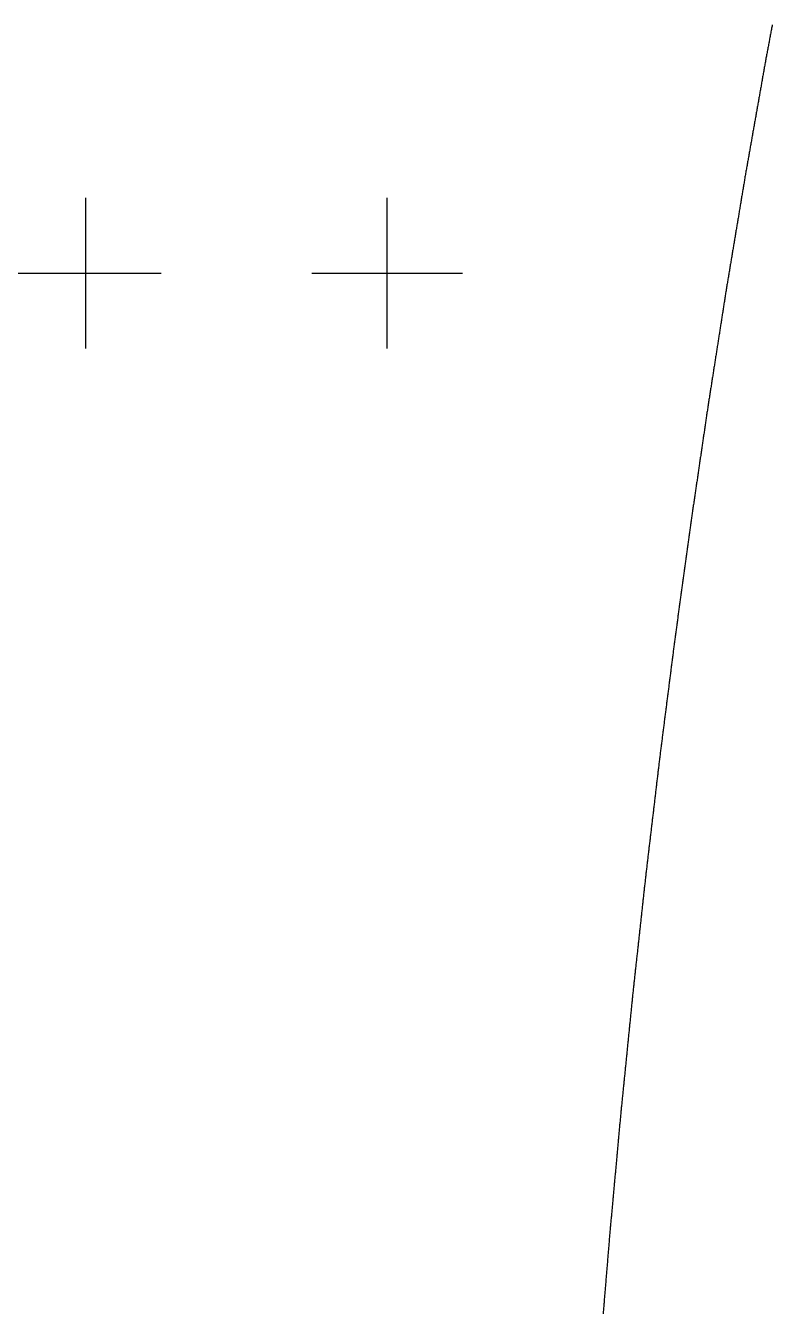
# Model space of a CAD drawing. Extents: x 2 to 292, y 1 to 254.
# Drawn here: x 16.42 to 26.33, y 35.19 to 52.29 of the extents above; entities that cross this region are included whole.
import ezdxf

# ---------------------------------------------------------------- set-up
doc = ezdxf.new("R2010")
doc.units = 0
doc.header["$PDMODE"] = 2
doc.header["$PDSIZE"] = 1
doc.layers.get('0').update_dxf_attribs({"linetype": 'CONTINUOUS'})
doc.layers.add('DRILLING', color=3, linetype='CONTINUOUS')

# ---------------------------------------------------------------- blocks, each defined once
blk = doc.blocks.new('*U95')
at = {"layer": 'DRILLING'}
blk.add_point((0, 0), dxfattribs=at)
blk = doc.blocks.new('*U96')
at = {"layer": 'DRILLING', "color": 0, "linetype": 'BYBLOCK'}
for p in [(0, 0), (4, 0), (8, 0)]:
    blk.add_blockref('*U95', p, dxfattribs=at)

msp = doc.modelspace()

# ---------------------------------------------------------------- linework, layer by layer
msp.add_polyline3d([(26.3302, 52.3001, 0), (26.3273, 52.2848, 0), (26.3244, 52.2695, 0), (26.3216, 52.2541, 0), (26.3187, 52.2388, 0), (26.3158, 52.2235, 0), (26.313, 52.2082, 0), (26.3101, 52.1928, 0), (26.3072, 52.1775, 0), (26.3044, 52.1622, 0), (26.3015, 52.1468, 0), (26.2986, 52.1315, 0), (26.2958, 52.1162, 0), (26.2929, 52.1009, 0), (26.29, 52.0855, 0), (26.2872, 52.0702, 0), (26.2843, 52.0549, 0), (26.2814, 52.0396, 0), (26.2786, 52.0242, 0), (26.2757, 52.0089, 0), (26.2728, 51.9936, 0), (26.27, 51.9783, 0), (26.2671, 51.9629, 0), (26.2643, 51.9476, 0), (26.2614, 51.9323, 0), (26.2585, 51.917, 0), (26.2557, 51.9016, 0), (26.2528, 51.8863, 0), (26.2499, 51.871, 0), (26.2471, 51.8557, 0), (26.2442, 51.8403, 0), (26.2413, 51.825, 0), (26.2385, 51.8097, 0), (26.2357, 51.7943, 0), (26.233, 51.7788, 0), (26.2302, 51.7634, 0), (26.2275, 51.7479, 0), (26.2248, 51.7325, 0), (26.222, 51.717, 0), (26.2193, 51.7016, 0), (26.2166, 51.6861, 0), (26.2139, 51.6707, 0), (26.2111, 51.6552, 0), (26.2084, 51.6398, 0), (26.2057, 51.6243, 0), (26.2029, 51.6089, 0), (26.2002, 51.5934, 0), (26.1975, 51.578, 0), (26.1947, 51.5625, 0), (26.192, 51.5471, 0), (26.1893, 51.5316, 0), (26.1865, 51.5162, 0), (26.1838, 51.5007, 0), (26.1811, 51.4853, 0), (26.1784, 51.4698, 0), (26.1756, 51.4544, 0), (26.1729, 51.4389, 0), (26.1702, 51.4235, 0), (26.1674, 51.408, 0), (26.1647, 51.3926, 0), (26.162, 51.3771, 0), (26.1592, 51.3617, 0), (26.1565, 51.3462, 0), (26.1538, 51.3308, 0), (26.151, 51.3153, 0), (26.1483, 51.2999, 0), (26.1456, 51.2844, 0), (26.1429, 51.269, 0), (26.1401, 51.2535, 0), (26.1374, 51.2381, 0), (26.1347, 51.2226, 0), (26.1319, 51.2072, 0), (26.1292, 51.1917, 0), (26.1265, 51.1763, 0), (26.1237, 51.1608, 0), (26.121, 51.1454, 0), (26.1183, 51.13, 0), (26.1155, 51.1145, 0), (26.1128, 51.0991, 0), (26.1101, 51.0836, 0), (26.1073, 51.0682, 0), (26.1046, 51.0527, 0), (26.1019, 51.0373, 0), (26.0992, 51.0218, 0), (26.0964, 51.0064, 0), (26.0937, 50.9909, 0), (26.091, 50.9755, 0), (26.0882, 50.96, 0), (26.0855, 50.9446, 0), (26.0828, 50.9291, 0), (26.08, 50.9137, 0), (26.0773, 50.8982, 0), (26.0746, 50.8828, 0), (26.0718, 50.8673, 0), (26.0691, 50.8519, 0), (26.0664, 50.8364, 0), (26.0637, 50.821, 0), (26.0609, 50.8055, 0), (26.0582, 50.7901, 0), (26.0555, 50.7746, 0), (26.0527, 50.7592, 0), (26.05, 50.7437, 0), (26.0473, 50.7283, 0), (26.0445, 50.7128, 0), (26.0418, 50.6974, 0), (26.0391, 50.6819, 0), (26.0363, 50.6665, 0), (26.0336, 50.651, 0), (26.0309, 50.6356, 0), (26.0282, 50.6201, 0), (26.0254, 50.6047, 0), (26.0227, 50.5892, 0), (26.02, 50.5738, 0), (26.0172, 50.5583, 0), (26.0145, 50.5429, 0), (26.0118, 50.5274, 0), (26.009, 50.512, 0), (26.0063, 50.4965, 0), (26.0036, 50.4811, 0), (26.0008, 50.4656, 0), (25.9981, 50.4502, 0), (25.9954, 50.4347, 0), (25.9926, 50.4193, 0), (25.9899, 50.4038, 0), (25.9872, 50.3884, 0), (25.9845, 50.3729, 0), (25.9817, 50.3575, 0), (25.979, 50.342, 0), (25.9763, 50.3266, 0), (25.9735, 50.3111, 0), (25.9709, 50.2956, 0), (25.9683, 50.2801, 0), (25.9657, 50.2645, 0), (25.9631, 50.2489, 0), (25.9605, 50.2334, 0), (25.9579, 50.2178, 0), (25.9553, 50.2022, 0), (25.9527, 50.1866, 0), (25.9501, 50.1711, 0), (25.9475, 50.1555, 0), (25.9449, 50.1399, 0), (25.9423, 50.1243, 0), (25.9397, 50.1088, 0), (25.9371, 50.0932, 0), (25.9345, 50.0776, 0), (25.9319, 50.062, 0), (25.9293, 50.0465, 0), (25.9267, 50.0309, 0), (25.9241, 50.0153, 0), (25.9215, 49.9998, 0), (25.9189, 49.9842, 0), (25.9163, 49.9686, 0), (25.9137, 49.953, 0), (25.9111, 49.9375, 0), (25.9085, 49.9219, 0), (25.9059, 49.9063, 0), (25.9033, 49.8907, 0), (25.9007, 49.8752, 0), (25.8981, 49.8596, 0), (25.8956, 49.844, 0), (25.893, 49.8285, 0), (25.8904, 49.8129, 0), (25.8878, 49.7973, 0), (25.8852, 49.7817, 0), (25.8826, 49.7662, 0), (25.88, 49.7506, 0), (25.8774, 49.735, 0), (25.8748, 49.7194, 0), (25.8722, 49.7039, 0), (25.8696, 49.6883, 0), (25.867, 49.6727, 0), (25.8644, 49.6571, 0), (25.8618, 49.6416, 0), (25.8592, 49.626, 0), (25.8566, 49.6104, 0), (25.854, 49.5949, 0), (25.8514, 49.5793, 0), (25.8488, 49.5637, 0), (25.8462, 49.5481, 0), (25.8436, 49.5326, 0), (25.841, 49.517, 0), (25.8384, 49.5014, 0), (25.8358, 49.4858, 0), (25.8332, 49.4703, 0), (25.8306, 49.4547, 0), (25.828, 49.4391, 0), (25.8254, 49.4236, 0), (25.8229, 49.408, 0), (25.8203, 49.3924, 0), (25.8177, 49.3768, 0), (25.8151, 49.3613, 0), (25.8125, 49.3457, 0), (25.8099, 49.3301, 0), (25.8073, 49.3145, 0), (25.8047, 49.299, 0), (25.8021, 49.2834, 0), (25.7995, 49.2678, 0), (25.7969, 49.2522, 0), (25.7943, 49.2367, 0), (25.7917, 49.2211, 0), (25.7891, 49.2055, 0), (25.7865, 49.19, 0), (25.7839, 49.1744, 0), (25.7813, 49.1588, 0), (25.7787, 49.1432, 0), (25.7761, 49.1277, 0), (25.7735, 49.1121, 0), (25.7709, 49.0965, 0), (25.7683, 49.0809, 0), (25.7657, 49.0654, 0), (25.7631, 49.0498, 0), (25.7605, 49.0342, 0), (25.7579, 49.0187, 0), (25.7553, 49.0031, 0), (25.7527, 48.9875, 0), (25.7501, 48.9719, 0), (25.7476, 48.9564, 0), (25.745, 48.9408, 0), (25.7424, 48.9252, 0), (25.7398, 48.9096, 0), (25.7372, 48.8941, 0), (25.7346, 48.8785, 0), (25.732, 48.8629, 0), (25.7294, 48.8473, 0), (25.7268, 48.8318, 0), (25.7242, 48.8162, 0), (25.7216, 48.8006, 0), (25.719, 48.7851, 0), (25.7165, 48.7694, 0), (25.7141, 48.7537, 0), (25.7116, 48.738, 0), (25.7091, 48.7223, 0), (25.7067, 48.7066, 0), (25.7042, 48.6909, 0), (25.7018, 48.6752, 0), (25.6993, 48.6595, 0), (25.6968, 48.6438, 0), (25.6944, 48.6281, 0), (25.6919, 48.6124, 0), (25.6894, 48.5967, 0), (25.687, 48.581, 0), (25.6845, 48.5653, 0), (25.6821, 48.5496, 0), (25.6796, 48.5339, 0), (25.6771, 48.5182, 0), (25.6747, 48.5025, 0), (25.6722, 48.4868, 0), (25.6698, 48.4711, 0), (25.6673, 48.4554, 0), (25.6648, 48.4397, 0), (25.6624, 48.424, 0), (25.6599, 48.4083, 0), (25.6574, 48.3926, 0), (25.655, 48.3769, 0), (25.6525, 48.3612, 0), (25.6501, 48.3455, 0), (25.6476, 48.3298, 0), (25.6451, 48.3141, 0), (25.6427, 48.2984, 0), (25.6402, 48.2827, 0), (25.6377, 48.2671, 0), (25.6353, 48.2514, 0), (25.6328, 48.2357, 0), (25.6304, 48.22, 0), (25.6279, 48.2043, 0), (25.6254, 48.1886, 0), (25.623, 48.1729, 0), (25.6205, 48.1572, 0), (25.6181, 48.1415, 0), (25.6156, 48.1258, 0), (25.6131, 48.1101, 0), (25.6107, 48.0944, 0), (25.6082, 48.0787, 0), (25.6057, 48.063, 0), (25.6033, 48.0473, 0), (25.6008, 48.0316, 0), (25.5984, 48.0159, 0), (25.5959, 48.0002, 0), (25.5934, 47.9845, 0), (25.591, 47.9688, 0), (25.5885, 47.9531, 0), (25.586, 47.9374, 0), (25.5836, 47.9217, 0), (25.5811, 47.906, 0), (25.5787, 47.8903, 0), (25.5762, 47.8746, 0), (25.5737, 47.8589, 0), (25.5713, 47.8432, 0), (25.5688, 47.8275, 0), (25.5664, 47.8118, 0), (25.5639, 47.7961, 0), (25.5614, 47.7804, 0), (25.559, 47.7647, 0), (25.5565, 47.7491, 0), (25.554, 47.7334, 0), (25.5516, 47.7177, 0), (25.5491, 47.702, 0), (25.5467, 47.6863, 0), (25.5442, 47.6706, 0), (25.5417, 47.6549, 0), (25.5393, 47.6392, 0), (25.5368, 47.6235, 0), (25.5343, 47.6078, 0), (25.5319, 47.5921, 0), (25.5294, 47.5764, 0), (25.527, 47.5607, 0), (25.5245, 47.545, 0), (25.522, 47.5293, 0), (25.5196, 47.5136, 0), (25.5171, 47.4979, 0), (25.5147, 47.4822, 0), (25.5122, 47.4665, 0), (25.5097, 47.4508, 0), (25.5073, 47.4351, 0), (25.5048, 47.4194, 0), (25.5023, 47.4037, 0), (25.4999, 47.388, 0), (25.4974, 47.3723, 0), (25.495, 47.3566, 0), (25.4925, 47.3409, 0), (25.49, 47.3252, 0), (25.4876, 47.3095, 0), (25.4851, 47.2938, 0), (25.4826, 47.2781, 0), (25.4802, 47.2624, 0), (25.4778, 47.2467, 0), (25.4755, 47.2308, 0), (25.4732, 47.215, 0), (25.4708, 47.1992, 0), (25.4685, 47.1834, 0), (25.4662, 47.1676, 0), (25.4638, 47.1517, 0), (25.4615, 47.1359, 0), (25.4592, 47.1201, 0), (25.4569, 47.1043, 0), (25.4545, 47.0885, 0), (25.4522, 47.0726, 0), (25.4499, 47.0568, 0), (25.4476, 47.041, 0), (25.4452, 47.0252, 0), (25.4429, 47.0094, 0), (25.4406, 46.9935, 0), (25.4383, 46.9777, 0), (25.4359, 46.9619, 0), (25.4336, 46.9461, 0), (25.4313, 46.9302, 0), (25.4289, 46.9144, 0), (25.4266, 46.8986, 0), (25.4243, 46.8828, 0), (25.422, 46.867, 0), (25.4196, 46.8511, 0), (25.4173, 46.8353, 0), (25.415, 46.8195, 0), (25.4127, 46.8037, 0), (25.4103, 46.7879, 0), (25.408, 46.772, 0), (25.4057, 46.7562, 0), (25.4033, 46.7404, 0), (25.401, 46.7246, 0), (25.3987, 46.7088, 0), (25.3964, 46.6929, 0), (25.394, 46.6771, 0), (25.3917, 46.6613, 0), (25.3894, 46.6455, 0), (25.3871, 46.6296, 0), (25.3847, 46.6138, 0), (25.3824, 46.598, 0), (25.3801, 46.5822, 0), (25.3777, 46.5664, 0), (25.3754, 46.5505, 0), (25.3731, 46.5347, 0), (25.3708, 46.5189, 0), (25.3684, 46.5031, 0), (25.3661, 46.4873, 0), (25.3638, 46.4714, 0), (25.3615, 46.4556, 0), (25.3591, 46.4398, 0), (25.3568, 46.424, 0), (25.3545, 46.4082, 0), (25.3521, 46.3923, 0), (25.3498, 46.3765, 0), (25.3475, 46.3607, 0), (25.3452, 46.3449, 0), (25.3428, 46.3291, 0), (25.3405, 46.3132, 0), (25.3382, 46.2974, 0), (25.3359, 46.2816, 0), (25.3335, 46.2658, 0), (25.3312, 46.2499, 0), (25.3289, 46.2341, 0), (25.3266, 46.2183, 0), (25.3242, 46.2025, 0), (25.3219, 46.1867, 0), (25.3196, 46.1708, 0), (25.3172, 46.155, 0), (25.3149, 46.1392, 0), (25.3126, 46.1234, 0), (25.3103, 46.1076, 0), (25.3079, 46.0917, 0), (25.3056, 46.0759, 0), (25.3033, 46.0601, 0), (25.301, 46.0443, 0), (25.2986, 46.0285, 0), (25.2963, 46.0126, 0), (25.294, 45.9968, 0), (25.2916, 45.981, 0), (25.2893, 45.9652, 0), (25.287, 45.9493, 0), (25.2847, 45.9335, 0), (25.2823, 45.9177, 0), (25.28, 45.9019, 0), (25.2777, 45.8861, 0), (25.2754, 45.8702, 0), (25.273, 45.8544, 0), (25.2707, 45.8386, 0), (25.2684, 45.8228, 0), (25.266, 45.807, 0), (25.2637, 45.7911, 0), (25.2614, 45.7753, 0), (25.2591, 45.7595, 0), (25.2567, 45.7437, 0), (25.2544, 45.7279, 0), (25.2521, 45.712, 0), (25.2499, 45.6961, 0), (25.2477, 45.6801, 0), (25.2455, 45.6642, 0), (25.2433, 45.6482, 0), (25.2412, 45.6323, 0), (25.239, 45.6163, 0), (25.2368, 45.6004, 0), (25.2346, 45.5844, 0), (25.2324, 45.5685, 0), (25.2302, 45.5525, 0), (25.228, 45.5366, 0), (25.2258, 45.5207, 0), (25.2236, 45.5047, 0), (25.2214, 45.4888, 0), (25.2192, 45.4728, 0), (25.217, 45.4569, 0), (25.2149, 45.4409, 0), (25.2127, 45.425, 0), (25.2105, 45.409, 0), (25.2083, 45.3931, 0), (25.2061, 45.3772, 0), (25.2039, 45.3612, 0), (25.2017, 45.3453, 0), (25.1995, 45.3293, 0), (25.1973, 45.3134, 0), (25.1951, 45.2974, 0), (25.1929, 45.2815, 0), (25.1907, 45.2655, 0), (25.1885, 45.2496, 0), (25.1864, 45.2336, 0), (25.1842, 45.2177, 0), (25.182, 45.2018, 0), (25.1798, 45.1858, 0), (25.1776, 45.1699, 0), (25.1754, 45.1539, 0), (25.1732, 45.138, 0), (25.171, 45.122, 0), (25.1688, 45.1061, 0), (25.1666, 45.0901, 0), (25.1644, 45.0742, 0), (25.1622, 45.0583, 0), (25.1601, 45.0423, 0), (25.1579, 45.0264, 0), (25.1557, 45.0104, 0), (25.1535, 44.9945, 0), (25.1513, 44.9785, 0), (25.1491, 44.9626, 0), (25.1469, 44.9466, 0), (25.1447, 44.9307, 0), (25.1425, 44.9147, 0), (25.1403, 44.8988, 0), (25.1381, 44.8829, 0), (25.1359, 44.8669, 0), (25.1337, 44.851, 0), (25.1316, 44.835, 0), (25.1294, 44.8191, 0), (25.1272, 44.8031, 0), (25.125, 44.7872, 0), (25.1228, 44.7712, 0), (25.1206, 44.7553, 0), (25.1184, 44.7394, 0), (25.1162, 44.7234, 0), (25.114, 44.7075, 0), (25.1118, 44.6915, 0), (25.1096, 44.6756, 0), (25.1074, 44.6596, 0), (25.1052, 44.6437, 0), (25.1031, 44.6277, 0), (25.1009, 44.6118, 0), (25.0987, 44.5958, 0), (25.0965, 44.5799, 0), (25.0943, 44.564, 0), (25.0921, 44.548, 0), (25.0899, 44.5321, 0), (25.0877, 44.5161, 0), (25.0855, 44.5002, 0), (25.0833, 44.4842, 0), (25.0811, 44.4683, 0), (25.0789, 44.4523, 0), (25.0768, 44.4364, 0), (25.0746, 44.4204, 0), (25.0724, 44.4045, 0), (25.0702, 44.3886, 0), (25.068, 44.3726, 0), (25.0658, 44.3567, 0), (25.0636, 44.3407, 0), (25.0614, 44.3248, 0), (25.0592, 44.3088, 0), (25.057, 44.2929, 0), (25.0548, 44.2769, 0), (25.0526, 44.261, 0), (25.0504, 44.2451, 0), (25.0483, 44.2291, 0), (25.0461, 44.2132, 0), (25.0439, 44.1972, 0), (25.0417, 44.1813, 0), (25.0395, 44.1653, 0), (25.0374, 44.1493, 0), (25.0354, 44.1332, 0), (25.0333, 44.1171, 0), (25.0312, 44.1011, 0), (25.0292, 44.085, 0), (25.0271, 44.0689, 0), (25.0251, 44.0529, 0), (25.023, 44.0368, 0), (25.021, 44.0207, 0), (25.0189, 44.0047, 0), (25.0168, 43.9886, 0), (25.0148, 43.9725, 0), (25.0127, 43.9564, 0), (25.0107, 43.9404, 0), (25.0086, 43.9243, 0), (25.0066, 43.9082, 0), (25.0045, 43.8922, 0), (25.0024, 43.8761, 0), (25.0004, 43.86, 0), (24.9983, 43.844, 0), (24.9963, 43.8279, 0), (24.9942, 43.8118, 0), (24.9922, 43.7958, 0), (24.9901, 43.7797, 0), (24.988, 43.7636, 0), (24.986, 43.7475, 0), (24.9839, 43.7315, 0), (24.9819, 43.7154, 0), (24.9798, 43.6993, 0), (24.9778, 43.6833, 0), (24.9757, 43.6672, 0), (24.9736, 43.6511, 0), (24.9716, 43.6351, 0), (24.9695, 43.619, 0), (24.9675, 43.6029, 0), (24.9654, 43.5869, 0), (24.9634, 43.5708, 0), (24.9613, 43.5547, 0), (24.9593, 43.5386, 0), (24.9572, 43.5226, 0), (24.9551, 43.5065, 0), (24.9531, 43.4904, 0), (24.951, 43.4744, 0), (24.949, 43.4583, 0), (24.9469, 43.4422, 0), (24.9449, 43.4262, 0), (24.9428, 43.4101, 0), (24.9407, 43.394, 0), (24.9387, 43.378, 0), (24.9366, 43.3619, 0), (24.9346, 43.3458, 0), (24.9325, 43.3297, 0), (24.9305, 43.3137, 0), (24.9284, 43.2976, 0), (24.9263, 43.2815, 0), (24.9243, 43.2655, 0), (24.9222, 43.2494, 0), (24.9202, 43.2333, 0), (24.9181, 43.2173, 0), (24.9161, 43.2012, 0), (24.914, 43.1851, 0), (24.9119, 43.1691, 0), (24.9099, 43.153, 0), (24.9078, 43.1369, 0), (24.9058, 43.1208, 0), (24.9037, 43.1048, 0), (24.9017, 43.0887, 0), (24.8996, 43.0726, 0), (24.8975, 43.0566, 0), (24.8955, 43.0405, 0), (24.8934, 43.0244, 0), (24.8914, 43.0084, 0), (24.8893, 42.9923, 0), (24.8873, 42.9762, 0), (24.8852, 42.9602, 0), (24.8831, 42.9441, 0), (24.8811, 42.928, 0), (24.879, 42.9119, 0), (24.877, 42.8959, 0), (24.8749, 42.8798, 0), (24.8729, 42.8637, 0), (24.8708, 42.8477, 0), (24.8687, 42.8316, 0), (24.8667, 42.8155, 0), (24.8646, 42.7995, 0), (24.8626, 42.7834, 0), (24.8605, 42.7673, 0), (24.8585, 42.7513, 0), (24.8564, 42.7352, 0), (24.8543, 42.7191, 0), (24.8523, 42.703, 0), (24.8502, 42.687, 0), (24.8482, 42.6709, 0), (24.8461, 42.6548, 0), (24.8441, 42.6388, 0), (24.842, 42.6227, 0), (24.84, 42.6066, 0), (24.838, 42.5905, 0), (24.836, 42.5743, 0), (24.8341, 42.5581, 0), (24.8322, 42.5419, 0), (24.8303, 42.5257, 0), (24.8284, 42.5095, 0), (24.8264, 42.4933, 0), (24.8245, 42.4771, 0), (24.8226, 42.461, 0), (24.8207, 42.4448, 0), (24.8187, 42.4286, 0), (24.8168, 42.4124, 0), (24.8149, 42.3962, 0), (24.813, 42.38, 0), (24.8111, 42.3638, 0), (24.8091, 42.3476, 0), (24.8072, 42.3314, 0), (24.8053, 42.3152, 0), (24.8034, 42.299, 0), (24.8015, 42.2828, 0), (24.7995, 42.2666, 0), (24.7976, 42.2504, 0), (24.7957, 42.2342, 0), (24.7938, 42.2181, 0), (24.7918, 42.2019, 0), (24.7899, 42.1857, 0), (24.788, 42.1695, 0), (24.7861, 42.1533, 0), (24.7842, 42.1371, 0), (24.7822, 42.1209, 0), (24.7803, 42.1047, 0), (24.7784, 42.0885, 0), (24.7765, 42.0723, 0), (24.7746, 42.0561, 0), (24.7726, 42.0399, 0), (24.7707, 42.0237, 0), (24.7688, 42.0075, 0), (24.7669, 41.9913, 0), (24.7649, 41.9752, 0), (24.763, 41.959, 0), (24.7611, 41.9428, 0), (24.7592, 41.9266, 0), (24.7573, 41.9104, 0), (24.7553, 41.8942, 0), (24.7534, 41.878, 0), (24.7515, 41.8618, 0), (24.7496, 41.8456, 0), (24.7476, 41.8294, 0), (24.7457, 41.8132, 0), (24.7438, 41.797, 0), (24.7419, 41.7808, 0), (24.74, 41.7646, 0), (24.738, 41.7484, 0), (24.7361, 41.7323, 0), (24.7342, 41.7161, 0), (24.7323, 41.6999, 0), (24.7304, 41.6837, 0), (24.7284, 41.6675, 0), (24.7265, 41.6513, 0), (24.7246, 41.6351, 0), (24.7227, 41.6189, 0), (24.7207, 41.6027, 0), (24.7188, 41.5865, 0), (24.7169, 41.5703, 0), (24.715, 41.5541, 0), (24.7131, 41.5379, 0), (24.7111, 41.5217, 0), (24.7092, 41.5055, 0), (24.7073, 41.4894, 0), (24.7054, 41.4732, 0), (24.7035, 41.457, 0), (24.7015, 41.4408, 0), (24.6996, 41.4246, 0), (24.6977, 41.4084, 0), (24.6958, 41.3922, 0), (24.6938, 41.376, 0), (24.6919, 41.3598, 0), (24.69, 41.3436, 0), (24.6881, 41.3274, 0), (24.6862, 41.3112, 0), (24.6842, 41.295, 0), (24.6823, 41.2788, 0), (24.6804, 41.2626, 0), (24.6785, 41.2465, 0), (24.6766, 41.2303, 0), (24.6746, 41.2141, 0), (24.6727, 41.1979, 0), (24.6708, 41.1817, 0), (24.6689, 41.1655, 0), (24.6669, 41.1493, 0), (24.665, 41.1331, 0), (24.6631, 41.1169, 0), (24.6612, 41.1007, 0), (24.6593, 41.0845, 0), (24.6573, 41.0683, 0), (24.6554, 41.0521, 0), (24.6535, 41.0359, 0), (24.6516, 41.0197, 0), (24.6498, 41.0034, 0), (24.648, 40.9871, 0), (24.6462, 40.9708, 0), (24.6444, 40.9545, 0), (24.6427, 40.9381, 0), (24.6409, 40.9218, 0), (24.6391, 40.9055, 0), (24.6373, 40.8892, 0), (24.6355, 40.8729, 0), (24.6337, 40.8566, 0), (24.6319, 40.8402, 0), (24.6302, 40.8239, 0), (24.6284, 40.8076, 0), (24.6266, 40.7913, 0), (24.6248, 40.775, 0), (24.623, 40.7586, 0), (24.6212, 40.7423, 0), (24.6194, 40.726, 0), (24.6177, 40.7097, 0), (24.6159, 40.6934, 0), (24.6141, 40.6771, 0), (24.6123, 40.6607, 0), (24.6105, 40.6444, 0), (24.6087, 40.6281, 0), (24.6069, 40.6118, 0), (24.6052, 40.5955, 0), (24.6034, 40.5792, 0), (24.6016, 40.5628, 0), (24.5998, 40.5465, 0), (24.598, 40.5302, 0), (24.5962, 40.5139, 0), (24.5944, 40.4976, 0), (24.5927, 40.4813, 0), (24.5909, 40.4649, 0), (24.5891, 40.4486, 0), (24.5873, 40.4323, 0), (24.5855, 40.416, 0), (24.5837, 40.3997, 0), (24.5819, 40.3833, 0), (24.5801, 40.367, 0), (24.5784, 40.3507, 0), (24.5766, 40.3344, 0), (24.5748, 40.3181, 0), (24.573, 40.3018, 0), (24.5712, 40.2854, 0), (24.5694, 40.2691, 0), (24.5676, 40.2528, 0), (24.5659, 40.2365, 0), (24.5641, 40.2202, 0), (24.5623, 40.2039, 0), (24.5605, 40.1875, 0), (24.5587, 40.1712, 0), (24.5569, 40.1549, 0), (24.5551, 40.1386, 0), (24.5534, 40.1223, 0), (24.5516, 40.1059, 0), (24.5498, 40.0896, 0), (24.548, 40.0733, 0), (24.5462, 40.057, 0), (24.5444, 40.0407, 0), (24.5426, 40.0244, 0), (24.5409, 40.008, 0), (24.5391, 39.9917, 0), (24.5373, 39.9754, 0), (24.5355, 39.9591, 0), (24.5337, 39.9428, 0), (24.5319, 39.9265, 0), (24.5301, 39.9101, 0), (24.5284, 39.8938, 0), (24.5266, 39.8775, 0), (24.5248, 39.8612, 0), (24.523, 39.8449, 0), (24.5212, 39.8285, 0), (24.5194, 39.8122, 0), (24.5176, 39.7959, 0), (24.5159, 39.7796, 0), (24.5141, 39.7633, 0), (24.5123, 39.747, 0), (24.5105, 39.7306, 0), (24.5087, 39.7143, 0), (24.5069, 39.698, 0), (24.5051, 39.6817, 0), (24.5034, 39.6654, 0), (24.5016, 39.6491, 0), (24.4998, 39.6327, 0), (24.498, 39.6164, 0), (24.4962, 39.6001, 0), (24.4944, 39.5838, 0), (24.4926, 39.5675, 0), (24.4909, 39.5511, 0), (24.4891, 39.5348, 0), (24.4873, 39.5185, 0), (24.4855, 39.5022, 0), (24.4837, 39.4859, 0), (24.4819, 39.4696, 0), (24.4801, 39.4532, 0), (24.4783, 39.4369, 0), (24.4767, 39.4205, 0), (24.475, 39.4041, 0), (24.4734, 39.3876, 0), (24.4717, 39.3712, 0), (24.4701, 39.3547, 0), (24.4684, 39.3383, 0), (24.4668, 39.3219, 0), (24.4651, 39.3054, 0), (24.4635, 39.289, 0), (24.4618, 39.2725, 0), (24.4602, 39.2561, 0), (24.4585, 39.2397, 0), (24.4569, 39.2232, 0), (24.4552, 39.2068, 0), (24.4536, 39.1903, 0), (24.4519, 39.1739, 0), (24.4503, 39.1574, 0), (24.4486, 39.141, 0), (24.447, 39.1246, 0), (24.4453, 39.1081, 0), (24.4437, 39.0917, 0), (24.442, 39.0752, 0), (24.4404, 39.0588, 0), (24.4387, 39.0424, 0), (24.4371, 39.0259, 0), (24.4354, 39.0095, 0), (24.4338, 38.993, 0), (24.4321, 38.9766, 0), (24.4305, 38.9601, 0), (24.4288, 38.9437, 0), (24.4272, 38.9273, 0), (24.4255, 38.9108, 0), (24.4239, 38.8944, 0), (24.4222, 38.8779, 0), (24.4206, 38.8615, 0), (24.4189, 38.8451, 0), (24.4173, 38.8286, 0), (24.4156, 38.8122, 0), (24.414, 38.7957, 0), (24.4123, 38.7793, 0), (24.4107, 38.7628, 0), (24.409, 38.7464, 0), (24.4074, 38.73, 0), (24.4057, 38.7135, 0), (24.4041, 38.6971, 0), (24.4024, 38.6806, 0), (24.4008, 38.6642, 0), (24.3991, 38.6477, 0), (24.3975, 38.6313, 0), (24.3958, 38.6149, 0), (24.3942, 38.5984, 0), (24.3925, 38.582, 0), (24.3908, 38.5655, 0), (24.3892, 38.5491, 0), (24.3875, 38.5327, 0), (24.3859, 38.5162, 0), (24.3842, 38.4998, 0), (24.3826, 38.4833, 0), (24.3809, 38.4669, 0), (24.3793, 38.4504, 0), (24.3776, 38.434, 0), (24.376, 38.4176, 0), (24.3743, 38.4011, 0), (24.3727, 38.3847, 0), (24.371, 38.3682, 0), (24.3694, 38.3518, 0), (24.3677, 38.3354, 0), (24.3661, 38.3189, 0), (24.3644, 38.3025, 0), (24.3628, 38.286, 0), (24.3611, 38.2696, 0), (24.3595, 38.2531, 0), (24.3578, 38.2367, 0), (24.3562, 38.2203, 0), (24.3545, 38.2038, 0), (24.3529, 38.1874, 0), (24.3512, 38.1709, 0), (24.3496, 38.1545, 0), (24.3479, 38.1381, 0), (24.3463, 38.1216, 0), (24.3446, 38.1052, 0), (24.343, 38.0887, 0), (24.3413, 38.0723, 0), (24.3397, 38.0558, 0), (24.338, 38.0394, 0), (24.3364, 38.023, 0), (24.3347, 38.0065, 0), (24.3331, 37.9901, 0), (24.3314, 37.9736, 0), (24.3298, 37.9572, 0), (24.3281, 37.9407, 0), (24.3265, 37.9243, 0), (24.3248, 37.9079, 0), (24.3232, 37.8914, 0), (24.3215, 37.875, 0), (24.3199, 37.8585, 0), (24.3182, 37.8421, 0), (24.3166, 37.8256, 0), (24.3151, 37.809, 0), (24.3136, 37.7925, 0), (24.3121, 37.7759, 0), (24.3106, 37.7593, 0), (24.3091, 37.7428, 0), (24.3076, 37.7262, 0), (24.306, 37.7097, 0), (24.3045, 37.6931, 0), (24.303, 37.6765, 0), (24.3015, 37.66, 0), (24.3, 37.6434, 0), (24.2985, 37.6268, 0), (24.297, 37.6103, 0), (24.2954, 37.5937, 0), (24.2939, 37.5771, 0), (24.2924, 37.5606, 0), (24.2909, 37.544, 0), (24.2894, 37.5274, 0), (24.2879, 37.5109, 0), (24.2863, 37.4943, 0), (24.2848, 37.4777, 0), (24.2833, 37.4612, 0), (24.2818, 37.4446, 0), (24.2803, 37.428, 0), (24.2788, 37.4115, 0), (24.2773, 37.3949, 0), (24.2757, 37.3783, 0), (24.2742, 37.3618, 0), (24.2727, 37.3452, 0), (24.2712, 37.3286, 0), (24.2697, 37.3121, 0), (24.2682, 37.2955, 0), (24.2667, 37.2789, 0), (24.2651, 37.2624, 0), (24.2636, 37.2458, 0), (24.2621, 37.2292, 0), (24.2606, 37.2127, 0), (24.2591, 37.1961, 0), (24.2576, 37.1795, 0), (24.2561, 37.163, 0), (24.2545, 37.1464, 0), (24.253, 37.1298, 0), (24.2515, 37.1133, 0), (24.25, 37.0967, 0), (24.2485, 37.0801, 0), (24.247, 37.0636, 0), (24.2455, 37.047, 0), (24.2439, 37.0304, 0), (24.2424, 37.0139, 0), (24.2409, 36.9973, 0), (24.2394, 36.9807, 0), (24.2379, 36.9642, 0), (24.2364, 36.9476, 0), (24.2349, 36.931, 0), (24.2333, 36.9145, 0), (24.2318, 36.8979, 0), (24.2303, 36.8813, 0), (24.2288, 36.8648, 0), (24.2273, 36.8482, 0), (24.2258, 36.8316, 0), (24.2243, 36.8151, 0), (24.2227, 36.7985, 0), (24.2212, 36.7819, 0), (24.2197, 36.7654, 0), (24.2182, 36.7488, 0), (24.2167, 36.7322, 0), (24.2152, 36.7157, 0), (24.2137, 36.6991, 0), (24.2121, 36.6826, 0), (24.2106, 36.666, 0), (24.2091, 36.6494, 0), (24.2076, 36.6329, 0), (24.2061, 36.6163, 0), (24.2046, 36.5997, 0), (24.2031, 36.5832, 0), (24.2015, 36.5666, 0), (24.2, 36.55, 0), (24.1985, 36.5335, 0), (24.197, 36.5169, 0), (24.1955, 36.5003, 0), (24.194, 36.4838, 0), (24.1925, 36.4672, 0), (24.1909, 36.4506, 0), (24.1894, 36.4341, 0), (24.1879, 36.4175, 0), (24.1864, 36.4009, 0), (24.1849, 36.3844, 0), (24.1834, 36.3678, 0), (24.1819, 36.3512, 0), (24.1803, 36.3347, 0), (24.1788, 36.3181, 0), (24.1773, 36.3015, 0), (24.1758, 36.285, 0), (24.1743, 36.2684, 0), (24.1728, 36.2518, 0), (24.1713, 36.2353, 0), (24.1697, 36.2187, 0), (24.1684, 36.202, 0), (24.167, 36.1853, 0), (24.1656, 36.1686, 0), (24.1642, 36.1519, 0), (24.1629, 36.1353, 0), (24.1615, 36.1186, 0), (24.1601, 36.1019, 0), (24.1587, 36.0852, 0), (24.1573, 36.0685, 0), (24.156, 36.0518, 0), (24.1546, 36.0351, 0), (24.1532, 36.0184, 0), (24.1518, 36.0017, 0), (24.1504, 35.985, 0), (24.1491, 35.9683, 0), (24.1477, 35.9517, 0), (24.1463, 35.935, 0), (24.1449, 35.9183, 0), (24.1436, 35.9016, 0), (24.1422, 35.8849, 0), (24.1408, 35.8682, 0), (24.1394, 35.8515, 0), (24.138, 35.8348, 0), (24.1367, 35.8181, 0), (24.1353, 35.8014, 0), (24.1339, 35.7848, 0), (24.1325, 35.7681, 0), (24.1312, 35.7514, 0), (24.1298, 35.7347, 0), (24.1284, 35.718, 0), (24.127, 35.7013, 0), (24.1256, 35.6846, 0), (24.1243, 35.6679, 0), (24.1229, 35.6512, 0), (24.1215, 35.6345, 0), (24.1201, 35.6178, 0), (24.1187, 35.6012, 0), (24.1174, 35.5845, 0), (24.116, 35.5678, 0), (24.1146, 35.5511, 0), (24.1132, 35.5344, 0), (24.1119, 35.5177, 0), (24.1105, 35.501, 0), (24.1091, 35.4843, 0), (24.1077, 35.4676, 0), (24.1063, 35.4509, 0), (24.105, 35.4343, 0), (24.1036, 35.4176, 0), (24.1022, 35.4009, 0), (24.1008, 35.3842, 0), (24.0995, 35.3675, 0), (24.0981, 35.3508, 0), (24.0967, 35.3341, 0), (24.0953, 35.3174, 0), (24.0939, 35.3007, 0), (24.0926, 35.284, 0), (24.0912, 35.2673, 0), (24.0898, 35.2507, 0), (24.0884, 35.234, 0), (24.087, 35.2173, 0), (24.0857, 35.2006, 0), (24.0843, 35.1839, 0)])

# ---------------------------------------------------------------- block references
at = {"layer": 'DRILLING'}
msp.add_blockref('*U96', (13.21607, 49.00431), dxfattribs=at)

doc.saveas('drawing.dxf')
